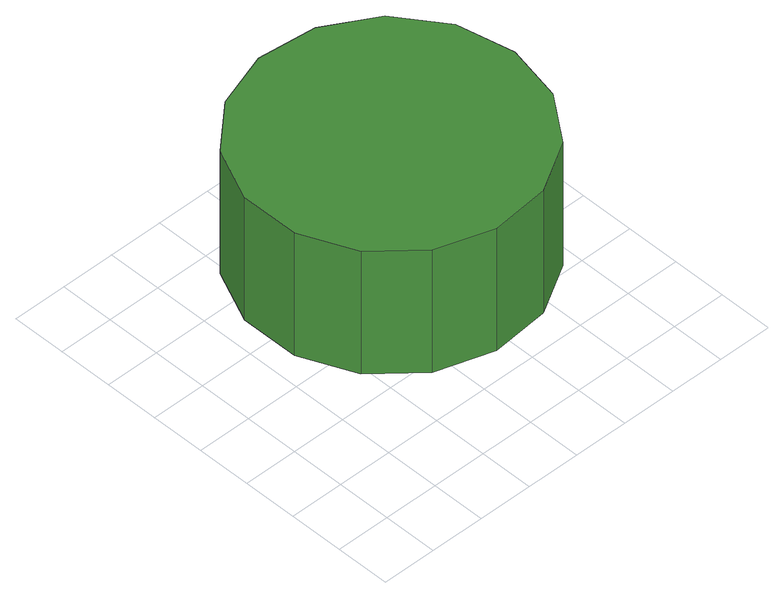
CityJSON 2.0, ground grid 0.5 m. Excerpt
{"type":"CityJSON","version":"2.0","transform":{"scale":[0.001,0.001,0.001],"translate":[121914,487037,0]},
"CityObjects":{
"tree1":{"type":"SolitaryVegetationObject","attributes":{"function":"something"},"geometry":[{"type":"MultiSurface","lod":"1","boundaries":[[[0,1,2,3,4,5,6,7,8,9,10,11,12,13,14]],[[15,16,17,18,19,20,21,22,23,24,25,26,27,28,29]],[[0,29,28,1]],[[1,28,27,2]],[[2,27,26,3]],[[3,26,25,4]],[[4,25,24,5]],[[5,24,23,6]],[[6,23,22,7]],[[7,22,21,8]],[[8,21,20,9]],[[9,20,19,10]],[[10,19,18,11]],[[11,18,17,12]],[[12,17,16,13]],[[13,16,15,14]],[[14,15,29,0]]]}]}
},
"vertices":[
[3291,2027,1459],[3179,2554,1459],[2862,2990,1459],[2396,3260,1459],[1859,3316,1459],[1347,3150,1459],[946,2789,1459],[727,2296,1459],[727,1757,1459],[946,1265,1459],[1347,904,1459],[1859,738,1459],[2396,794,1459],[2862,1063,1459],[3179,1500,1459],[3179,1500,189],[2862,1063,189],[2396,794,189],[1859,738,189],[1347,904,189],[946,1265,189],[727,1757,189],[727,2296,189],[946,2789,189],[1347,3150,189],[1859,3316,189],[2396,3260,189],[2862,2990,189],[3179,2554,189],[3291,2027,189]
]}
